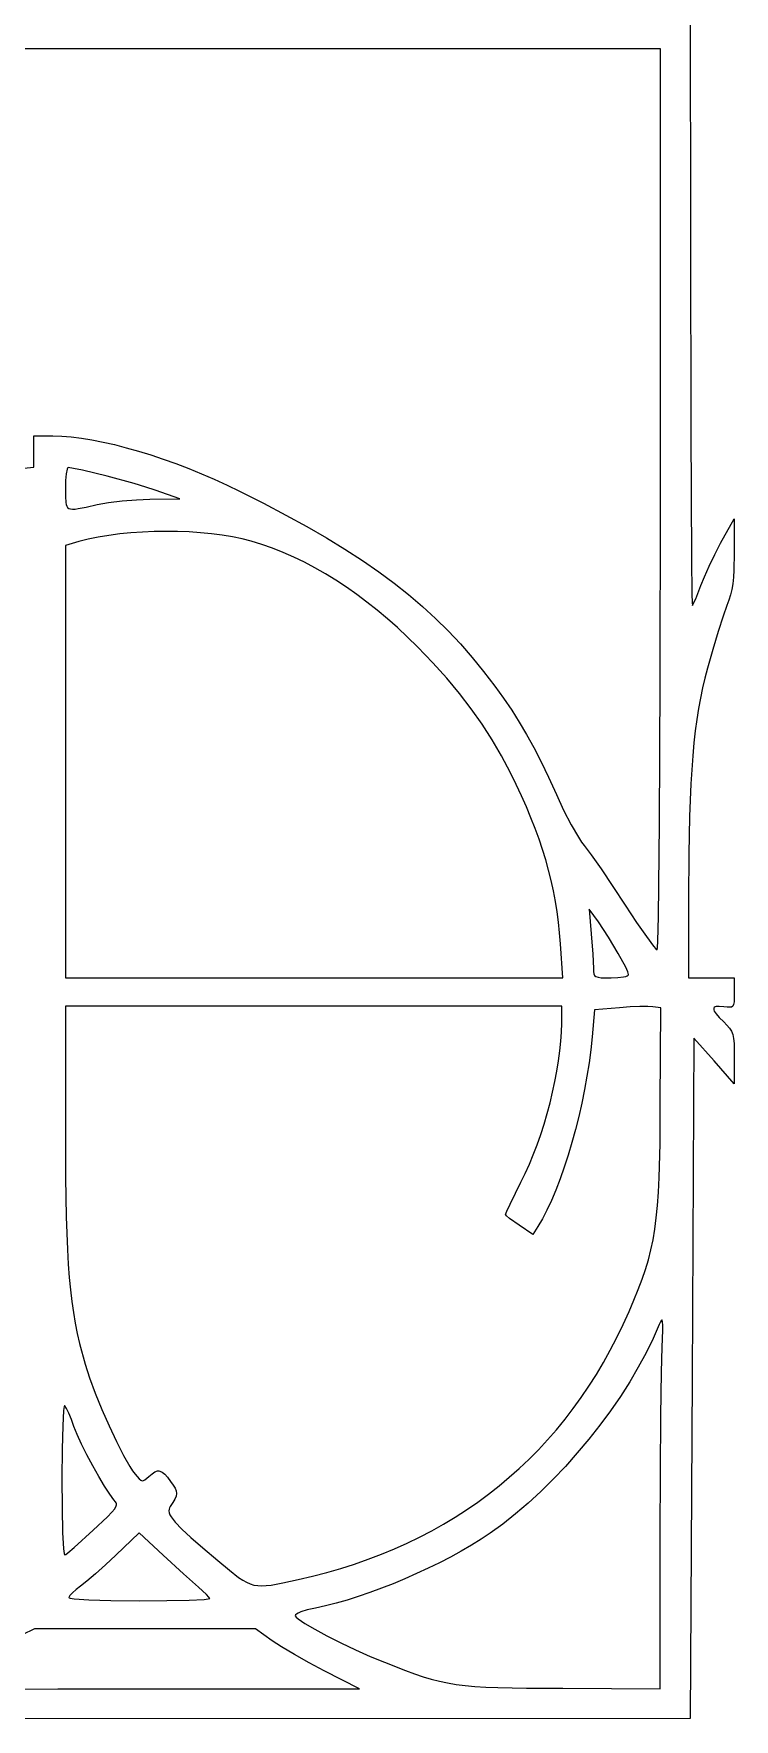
# Model space of a CAD drawing. Extents: x 0 to 2298, y -1775 to 396.
# Drawn here: x 1857 to 2298, y -1775 to -712 of the extents above; entities that cross this region are included whole.
import ezdxf

# ---------------------------------------------------------------- set-up
doc = ezdxf.new("R2010")
doc.units = 0

msp = doc.modelspace()

# ---------------------------------------------------------------- linework, layer by layer
at = {"layer": 'Layer 1'}
for p, q in [((2270.332734, -694.265508), (2270.447118, -841.810508)), ((2027.6363, -721.993734), (1804.0253, -721.993734)), ((2251.4693, -721.993734), (2027.6363, -721.993734)), ((2251.4693, -1005.943734), (2251.4693, -721.993734)), ((2270.447118, -841.810508), (2270.748677, -962.381758)), ((1856.6004, -975.773586), (1856.6004, -966.012806)), ((1856.6004, -966.012806), (1868.5795, -966.012806)), ((1868.5795, -966.012806), (1874.228354, -966.172413)), ((1874.228354, -966.172413), (1880.255782, -966.644951)), ((1880.255782, -966.644951), (1886.629614, -967.420996)), ((2270.748677, -962.381758), (2271.175019, -1043.563383)), ((1856.6004, -985.756206), (1856.6004, -975.773586)), ((1886.629614, -967.420996), (1893.317678, -968.491126)), ((1893.317678, -968.491126), (1900.287804, -969.845917)), ((1900.287804, -969.845917), (1907.507822, -971.475945)), ((1907.507822, -971.475945), (1914.945561, -973.371787)), ((1914.945561, -973.371787), (1922.56885, -975.524019)), ((1922.56885, -975.524019), (1930.345519, -977.923217)), ((1843.9557, -986.865386), (1856.6004, -985.756206)), ((1877.597569, -987.028653), (1877.039512, -989.888262)), ((1877.948088, -986.25006), (1877.597569, -987.028653)), ((1878.3428, -985.978398), (1877.948088, -986.25006)), ((1881.752663, -986.461054), (1878.3428, -985.978398)), ((1887.403419, -987.635219), (1881.752663, -986.461054)), ((1902.91115, -991.413363), (1887.403419, -987.635219)), ((1930.345519, -977.923217), (1938.243396, -980.559959)), ((1938.243396, -980.559959), (1946.230313, -983.424821)), ((1946.230313, -983.424821), (1954.274097, -986.508379)), ((1954.274097, -986.508379), (1962.342578, -989.801211)), ((1876.689427, -994.120488), (1876.56811, -999.288598)), ((1877.039512, -989.888262), (1876.689427, -994.120488)), ((1919.833081, -996.023399), (1902.91115, -991.413363)), ((1927.251587, -998.23743), (1919.833081, -996.023399)), ((1933.1363, -1000.175898), (1927.251587, -998.23743)), ((1962.342578, -989.801211), (1970.403586, -993.293891)), ((1970.403586, -993.293891), (1978.42495, -996.976997)), ((1978.42495, -996.976997), (1986.3745, -1000.841106)), ((1876.56811, -999.288598), (1876.57071, -1004.239601)), ((1876.57071, -1004.239601), (1876.755283, -1007.867395)), ((1876.755283, -1007.867395), (1876.998674, -1009.22652)), ((1876.998674, -1009.22652), (1877.386995, -1010.30456)), ((1889.688469, -1010.798512), (1896.53331, -1009.271218)), ((1896.5333, -1009.271174), (1903.635519, -1008.002549)), ((1896.53331, -1009.271218), (1896.5333, -1009.271174)), ((1903.635519, -1008.002549), (1912.255925, -1006.941895)), ((1912.255925, -1006.941895), (1921.333869, -1006.213996)), ((1921.333869, -1006.213996), (1929.8087, -1005.943634)), ((1929.8087, -1005.943634), (1948.6648, -1005.721798)), ((1948.6648, -1005.721798), (1933.1363, -1000.175898)), ((1986.3745, -1000.841106), (2001.402314, -1008.462874)), ((2001.402314, -1008.462874), (2015.495234, -1015.884794)), ((2251.312442, -1120.50079), (2251.46842, -1005.943306)), ((2251.46842, -1005.943306), (2251.4693, -1005.943734)), ((1877.386995, -1010.30456), (1877.95339, -1011.118088)), ((1877.95339, -1011.118088), (1878.731006, -1011.683676)), ((1878.731006, -1011.683676), (1879.752988, -1012.017895)), ((1879.752988, -1012.017895), (1881.05248, -1012.13732)), ((1881.05248, -1012.13732), (1882.662629, -1012.058521)), ((1882.662629, -1012.058521), (1884.61658, -1011.798072)), ((1884.61658, -1011.798072), (1889.688469, -1010.798512)), ((2015.495234, -1015.884794), (2028.711425, -1023.151385)), ((2289.410614, -1033.674508), (2298.062214, -1018.146008)), ((2298.062214, -1018.146008), (2298.062214, -1039.664108)), ((1897.249847, -1029.788821), (1890.934728, -1031.080084)), ((1903.880816, -1028.691231), (1897.249847, -1029.788821)), ((1910.772392, -1027.787964), (1903.880816, -1028.691231)), ((1917.869334, -1027.07967), (1910.772392, -1027.787964)), ((1925.1164, -1026.566999), (1917.869334, -1027.07967)), ((1932.458349, -1026.250601), (1925.1164, -1026.566999)), ((1939.839938, -1026.131126), (1932.458349, -1026.250601)), ((1947.205925, -1026.209223), (1939.839938, -1026.131126)), ((1954.50107, -1026.485543), (1947.205925, -1026.209223)), ((1961.67013, -1026.960736), (1954.50107, -1026.485543)), ((1968.657864, -1027.635451), (1961.67013, -1026.960736)), ((1975.40903, -1028.510338), (1968.657864, -1027.635451)), ((1981.868385, -1029.586048), (1975.40903, -1028.510338)), ((1987.980689, -1030.86323), (1981.868385, -1029.586048)), ((2028.711425, -1023.151385), (2041.109056, -1030.307165)), ((2041.109056, -1030.307165), (2052.746292, -1037.396654)), ((1884.9907, -1032.56437), (1876.56093, -1035.00457)), ((1876.56093, -1035.00457), (1876.56093, -1171.21157)), ((1890.934728, -1031.080084), (1884.9907, -1032.56437)), ((1993.6907, -1032.342534), (1987.980689, -1030.86323)), ((2000.423401, -1034.440121), (1993.6907, -1032.342534)), ((2007.143097, -1036.821719), (2000.423401, -1034.440121)), ((2013.847188, -1039.485378), (2007.143097, -1036.821719)), ((2020.533075, -1042.429148), (2013.847188, -1039.485378)), ((2052.746292, -1037.396654), (2063.681301, -1044.46437)), ((2282.284147, -1047.982919), (2285.816187, -1040.64154)), ((2285.816187, -1040.64154), (2289.410614, -1033.674508)), ((2298.062214, -1039.664108), (2297.833446, -1050.603392)), ((2027.198159, -1045.65108), (2020.533075, -1042.429148)), ((2033.839841, -1049.149224), (2027.198159, -1045.65108)), ((2040.455521, -1052.921629), (2033.839841, -1049.149224)), ((2063.681301, -1044.46437), (2073.972248, -1051.554831)), ((2073.972248, -1051.554831), (2083.6773, -1058.712556)), ((2271.175019, -1043.563383), (2271.415487, -1065.503125)), ((2279.20964, -1054.825168), (2282.284147, -1047.982919)), ((2297.833446, -1050.603392), (2297.524088, -1055.105967)), ((2047.0426, -1056.966347), (2040.455521, -1052.921629)), ((2053.598479, -1061.281426), (2047.0426, -1056.966347)), ((2060.120559, -1065.864918), (2053.598479, -1061.281426)), ((2083.6773, -1058.712556), (2092.854624, -1065.982064)), ((2273.743465, -1068.613701), (2276.987814, -1060.294808)), ((2276.987814, -1060.294808), (2279.20964, -1054.825168)), ((2297.063951, -1059.130208), (2296.437438, -1062.800899)), ((2297.524088, -1055.105967), (2297.063951, -1059.130208)), ((2066.606241, -1070.714872), (2060.120559, -1065.864918)), ((2073.052925, -1075.829339), (2066.606241, -1070.714872)), ((2092.854624, -1065.982064), (2101.562387, -1073.407874)), ((2271.415487, -1065.503125), (2271.539133, -1071.131236)), ((2271.539133, -1071.131236), (2271.663754, -1072.939508)), ((2271.663754, -1072.939508), (2272.464443, -1071.462912)), ((2272.464443, -1071.462912), (2273.743465, -1068.613701)), ((2293.403654, -1072.939508), (2291.060509, -1079.670839)), ((2294.622887, -1069.580765), (2293.403654, -1072.939508)), ((2295.628949, -1066.242824), (2294.622887, -1069.580765)), ((2296.437438, -1062.800899), (2295.628949, -1066.242824)), ((2079.458012, -1081.206368), (2073.052925, -1075.829339)), ((2085.818903, -1086.84401), (2079.458012, -1081.206368)), ((2101.562387, -1073.407874), (2109.858754, -1081.034503)), ((2109.858754, -1081.034503), (2117.801894, -1088.906472)), ((2291.060509, -1079.670839), (2287.968666, -1089.35536)), ((2092.132999, -1092.740316), (2085.818903, -1086.84401)), ((2098.3977, -1098.893334), (2092.132999, -1092.740316)), ((2117.801894, -1088.906472), (2125.449971, -1097.068297)), ((2287.968666, -1089.35536), (2284.544068, -1100.703656)), ((2108.029383, -1108.956968), (2098.3977, -1098.893334)), ((2125.449971, -1097.068297), (2132.861154, -1105.564499)), ((2284.544068, -1100.703656), (2281.202654, -1112.426308)), ((2116.844773, -1118.758042), (2108.029383, -1108.956968)), ((2132.861154, -1105.564499), (2140.093608, -1114.439596)), ((2140.093608, -1114.439596), (2147.2055, -1123.738106)), ((2281.202654, -1112.426308), (2279.571704, -1118.596009)), ((2124.921862, -1128.40834), (2116.844773, -1118.758042)), ((2147.2055, -1123.738106), (2152.704179, -1131.341607)), ((2250.886103, -1210.309681), (2251.312442, -1120.50079)), ((2278.085684, -1124.837851), (2276.738746, -1131.218776)), ((2279.571704, -1118.596009), (2278.085684, -1124.837851)), ((2132.338638, -1138.019647), (2124.921862, -1128.40834)), ((2152.704179, -1131.341607), (2157.794714, -1138.812533)), ((2276.738746, -1131.218776), (2275.525039, -1137.805724)), ((2139.17309, -1147.703745), (2132.338638, -1138.019647)), ((2157.794714, -1138.812533), (2162.588889, -1146.351054)), ((2162.588889, -1146.351054), (2167.198487, -1154.157344)), ((2274.438715, -1144.665635), (2273.473925, -1151.865451)), ((2275.525039, -1137.805724), (2274.438715, -1144.665635)), ((2145.503208, -1157.57242), (2139.17309, -1147.703745)), ((2151.406981, -1167.737455), (2145.503208, -1157.57242)), ((2167.198487, -1154.157344), (2171.735294, -1162.431572)), ((2273.473925, -1151.865451), (2272.624819, -1159.472111)), ((2156.9624, -1178.310634), (2151.406981, -1167.737455)), ((2171.735294, -1162.431572), (2176.311092, -1171.373911)), ((2271.885549, -1167.552558), (2270.713117, -1185.402572)), ((2272.624819, -1159.472111), (2271.885549, -1167.552558)), ((1876.56093, -1171.21157), (1876.56093, -1307.64057)), ((2160.579522, -1185.626457), (2156.9624, -1178.310634)), ((2176.311092, -1171.373911), (2181.037666, -1181.184532)), ((2163.948055, -1192.778834), (2160.579522, -1185.626457)), ((2181.037666, -1181.184532), (2186.0268, -1192.063606)), ((2270.713117, -1185.402572), (2269.909836, -1205.951017)), ((2167.074173, -1199.786289), (2163.948055, -1192.778834)), ((2169.96405, -1206.667343), (2167.074173, -1199.786289)), ((2186.0268, -1192.063606), (2190.543242, -1201.831323)), ((2172.623859, -1213.440518), (2169.96405, -1206.667343)), ((2190.543242, -1201.831323), (2195.371637, -1211.141494)), ((2195.371637, -1211.141494), (2199.908864, -1218.95427)), ((2250.251792, -1268.922884), (2250.886103, -1210.309681)), ((2269.909836, -1205.951017), (2269.428913, -1229.733421)), ((2175.059776, -1220.124335), (2172.623859, -1213.440518)), ((2177.277973, -1226.737317), (2175.059776, -1220.124335)), ((2199.908864, -1218.95427), (2201.879813, -1221.974184)), ((2201.879813, -1221.974184), (2203.5518, -1224.229806)), ((2179.284625, -1233.297984), (2177.277973, -1226.737317)), ((2203.5518, -1224.229806), (2207.822141, -1230.025269)), ((2207.822141, -1230.025269), (2214.089006, -1238.981892)), ((2269.428913, -1229.733421), (2269.223554, -1257.285308)), ((2181.085906, -1239.824859), (2179.284625, -1233.297984)), ((2182.68799, -1246.336464), (2181.085906, -1239.824859)), ((2214.089006, -1238.981892), (2221.520518, -1249.935048)), ((2184.097051, -1252.85132), (2182.68799, -1246.336464)), ((2185.319262, -1259.38795), (2184.097051, -1252.85132)), ((2221.520518, -1249.935048), (2229.2848, -1261.720106)), ((2186.360799, -1265.964874), (2185.319262, -1259.38795)), ((2212.4214, -1272.368734), (2206.65366, -1264.382634)), ((2206.65366, -1264.382634), (2207.98468, -1279.911134)), ((2229.2848, -1261.720106), (2236.494471, -1272.673254)), ((2269.223554, -1257.285308), (2269.223554, -1307.642108)), ((2187.227835, -1272.600615), (2186.360799, -1265.964874)), ((2187.926544, -1279.313694), (2187.227835, -1272.600615)), ((2218.771458, -1282.056745), (2212.4214, -1272.368734)), ((2236.494471, -1272.673254), (2242.705883, -1281.629894)), ((2249.876144, -1284.516386), (2250.251792, -1268.922884)), ((2188.4631, -1286.122634), (2187.926544, -1279.313694)), ((2207.98468, -1279.911134), (2208.899756, -1292.694446)), ((2224.955138, -1292.306272), (2218.771458, -1282.056745)), ((2242.705883, -1281.629894), (2247.253528, -1287.674939)), ((2249.677109, -1288.532287), (2249.876144, -1284.516386)), ((2190.01493, -1307.64057), (2188.46208, -1286.12247)), ((2188.46208, -1286.12247), (2188.4631, -1286.122634)), ((2208.899756, -1292.694446), (2209.3157, -1301.651034)), ((2229.641423, -1300.850429), (2224.955138, -1292.306272)), ((2247.253528, -1287.674939), (2248.695467, -1289.31965)), ((2248.695467, -1289.31965), (2249.4719, -1289.893306)), ((2249.4719, -1289.893306), (2249.677109, -1288.532287)), ((2209.3157, -1301.651034), (2209.355561, -1303.564371)), ((2209.355561, -1303.564371), (2209.551401, -1305.02017)), ((2209.551401, -1305.02017), (2210.017603, -1306.080823)), ((2210.017603, -1306.080823), (2210.868552, -1306.808722)), ((2210.868552, -1306.808722), (2212.218632, -1307.266257)), ((2224.761032, -1307.481159), (2228.282679, -1307.030555)), ((2228.282679, -1307.030555), (2229.627559, -1306.709066)), ((2229.627559, -1306.709066), (2230.639686, -1306.330385)), ((2231.007101, -1303.774594), (2229.641423, -1300.850429)), ((2230.639686, -1306.330385), (2231.277464, -1305.899711)), ((2231.4993, -1305.422334), (2231.007101, -1303.774594)), ((2231.277464, -1305.899711), (2231.4993, -1305.422244)), ((2231.4993, -1305.422244), (2231.4993, -1305.422334)), ((1876.56093, -1307.64057), (2033.39893, -1307.64057)), ((2033.39893, -1307.64057), (2190.01493, -1307.64057)), ((2212.218632, -1307.266257), (2214.182227, -1307.515822)), ((2214.182227, -1307.515822), (2220.4075, -1307.640604)), ((2220.4075, -1307.640604), (2224.761032, -1307.481159)), ((2269.223554, -1307.642108), (2283.642854, -1307.642108)), ((2283.642854, -1307.642108), (2298.062154, -1307.642108)), ((2298.062154, -1317.181058), (2297.926973, -1322.681899)), ((2298.062154, -1307.642108), (2298.062154, -1317.181058)), ((2032.957376, -1325.38724), (1876.563376, -1325.38724)), ((1876.563376, -1325.38724), (1876.563376, -1404.13904)), ((2189.351376, -1325.38724), (2032.957376, -1325.38724)), ((2189.351376, -1336.25724), (2189.351376, -1325.38724)), ((2209.982046, -1327.82721), (2208.429196, -1344.90861)), ((2225.732446, -1326.49619), (2209.982046, -1327.82721)), ((2232.363242, -1325.955465), (2225.732446, -1326.49619)), ((2238.51572, -1325.664305), (2232.363242, -1325.955465)), ((2243.54516, -1325.622711), (2238.51572, -1325.664305)), ((2246.806846, -1325.830682), (2243.54516, -1325.622711)), ((2251.687236, -1326.49619), (2246.806846, -1325.830682)), ((2251.4654, -1386.39189), (2251.687236, -1326.49619)), ((2285.183533, -1326.672396), (2285.084747, -1327.191403)), ((2285.084747, -1327.191403), (2285.183533, -1327.816996)), ((2285.479892, -1326.257699), (2285.183533, -1326.672396)), ((2285.183533, -1327.816996), (2285.479892, -1328.551448)), ((2285.973824, -1325.945038), (2285.479892, -1326.257699)), ((2286.665328, -1325.732138), (2285.973824, -1325.945038)), ((2288.641056, -1325.596524), (2286.665328, -1325.732138)), ((2291.407074, -1325.832658), (2288.641056, -1325.596524)), ((2293.540079, -1326.106922), (2291.407074, -1325.832658)), ((2295.160955, -1326.196611), (2293.540079, -1326.106922)), ((2296.339892, -1326.000339), (2295.160955, -1326.196611)), ((2297.14708, -1325.41672), (2296.339892, -1326.000339)), ((2297.652711, -1324.344369), (2297.14708, -1325.41672)), ((2297.926973, -1322.681899), (2297.652711, -1324.344369)), ((2189.223235, -1341.784862), (2189.351376, -1336.25724)), ((2285.479892, -1328.551448), (2286.665328, -1330.356033)), ((2286.665328, -1330.356033), (2288.641056, -1332.623353)), ((2288.641056, -1332.623353), (2291.407074, -1335.371608)), ((2291.407074, -1335.371608), (2293.476389, -1337.445254)), ((2293.476389, -1337.445254), (2295.067369, -1339.316128)), ((2188.231256, -1353.684979), (2188.846179, -1347.60819)), ((2188.846179, -1347.60819), (2189.223235, -1341.784862)), ((2208.429196, -1344.90861), (2207.594658, -1352.999935)), ((2272.550954, -1345.576108), (2271.441774, -1560.091108)), ((2285.417454, -1359.995408), (2272.550954, -1345.576108)), ((2295.067369, -1339.316128), (2296.242406, -1341.1974)), ((2296.242406, -1341.1974), (2297.063893, -1343.302242)), ((2297.063893, -1343.302242), (2297.594219, -1345.843823)), ((2297.594219, -1345.843823), (2297.895777, -1349.035314)), ((2297.895777, -1349.035314), (2298.062154, -1358.220708)), ((2186.332001, -1366.429968), (2187.389514, -1359.972987)), ((2187.389514, -1359.972987), (2188.231256, -1353.684979)), ((2207.594658, -1352.999935), (2206.515429, -1361.265113)), ((2298.062154, -1374.414708), (2285.417454, -1359.995408)), ((2298.062154, -1358.220708), (2298.062154, -1374.414708)), ((2185.069767, -1373.013679), (2186.332001, -1366.429968)), ((2205.206782, -1369.649225), (2203.68399, -1378.097355)), ((2206.515429, -1361.265113), (2205.206782, -1369.649225)), ((2181.975326, -1386.392315), (2183.613859, -1379.681876)), ((2183.613859, -1379.681876), (2185.069767, -1373.013679)), ((2203.68399, -1378.097355), (2201.962326, -1386.554587)), ((2180.165217, -1393.102751), (2181.975326, -1386.392315)), ((2201.962326, -1386.554587), (2200.057063, -1394.966004)), ((2251.263071, -1412.334644), (2251.4654, -1386.39189)), ((2176.074462, -1406.354641), (2178.194579, -1399.770941)), ((2178.194579, -1399.770941), (2180.165217, -1393.102751)), ((2200.057063, -1394.966004), (2197.983473, -1403.276688)), ((1876.563376, -1404.13904), (1876.678627, -1433.58779)), ((2171.429982, -1419.099592), (2173.815914, -1412.811606)), ((2173.815914, -1412.811606), (2176.074462, -1406.354641)), ((2195.75683, -1411.431722), (2193.392406, -1419.376191)), ((2197.983473, -1403.276688), (2195.75683, -1411.431722)), ((2250.720184, -1433.587631), (2251.263071, -1412.334644)), ((2168.927717, -1425.176356), (2171.429982, -1419.099592)), ((2193.392406, -1419.376191), (2190.905474, -1427.055177)), ((1876.678627, -1433.58779), (1877.069439, -1458.253226)), ((2163.618376, -1436.52724), (2166.320165, -1430.999653)), ((2166.320165, -1430.999653), (2168.927717, -1425.176356)), ((2188.311307, -1434.413764), (2185.625177, -1441.397033)), ((2190.905474, -1427.055177), (2188.311307, -1434.413764)), ((2250.273101, -1442.76417), (2250.720184, -1433.587631)), ((2156.741464, -1450.281094), (2163.618376, -1436.52724)), ((2185.625177, -1441.397033), (2182.862359, -1447.95007)), ((2249.683361, -1451.138716), (2250.273101, -1442.76417)), ((2153.857596, -1456.71434), (2154.634022, -1454.745546)), ((2154.634022, -1454.745546), (2156.741464, -1450.281094)), ((2180.038124, -1454.017956), (2177.167745, -1459.545775)), ((2182.862359, -1447.95007), (2180.038124, -1454.017956)), ((2248.931793, -1458.834754), (2249.683361, -1451.138716)), ((1877.069439, -1458.253226), (1877.803404, -1478.946416)), ((2154.038271, -1457.073525), (2153.857596, -1456.71434)), ((2154.554299, -1457.632882), (2154.038271, -1457.073525)), ((2156.436436, -1459.237729), (2154.554299, -1457.632882)), ((2162.509196, -1463.59126), (2156.436436, -1459.237729)), ((2171.160796, -1469.359), (2162.509196, -1463.59126)), ((2174.266496, -1464.47861), (2171.160796, -1469.359)), ((2177.167745, -1459.545775), (2174.266496, -1464.47861)), ((2246.866484, -1472.685233), (2247.999225, -1465.975765)), ((2247.999225, -1465.975765), (2248.931793, -1458.834754)), ((2245.514398, -1479.086642), (2246.866484, -1472.685233)), ((1877.803404, -1478.946416), (1878.32019, -1488.056877)), ((2242.075503, -1491.459212), (2243.923795, -1485.303474)), ((2243.923795, -1485.303474), (2245.514398, -1479.086642)), ((1878.32019, -1488.056877), (1878.948111, -1496.478428)), ((1878.948111, -1496.478428), (1879.695615, -1504.31245)), ((2237.529163, -1504.08134), (2239.95035, -1497.677339)), ((2239.95035, -1497.677339), (2242.075503, -1491.459212)), ((1879.695615, -1504.31245), (1880.571151, -1511.660328)), ((2234.79277, -1510.794695), (2237.529163, -1504.08134)), ((1880.571151, -1511.660328), (1881.583169, -1518.623445)), ((1881.583169, -1518.623445), (1882.740115, -1525.303185)), ((2227.987798, -1526.249216), (2231.722, -1517.94089)), ((2231.722, -1517.94089), (2234.79277, -1510.794695)), ((1882.740115, -1525.303185), (1884.050441, -1531.800931)), ((2224.064752, -1534.369637), (2227.987798, -1526.249216)), ((2250.79849, -1526.148348), (2246.960764, -1534.983502)), ((2251.611745, -1524.374536), (2250.79849, -1526.148348)), ((2252.230027, -1523.437801), (2251.611745, -1524.374536)), ((2252.470114, -1523.31096), (2252.230027, -1523.437801)), ((2252.666333, -1523.426534), (2252.470114, -1523.31096)), ((2252.57318, -1540.345848), (2253.013386, -1529.829432)), ((2252.933663, -1524.429123), (2252.666333, -1523.426534)), ((2253.045015, -1526.533959), (2252.933663, -1524.429123)), ((2253.013386, -1529.829432), (2253.045015, -1526.533959)), ((1884.050441, -1531.800931), (1885.522593, -1538.218067)), ((1885.522593, -1538.218067), (1888.986176, -1551.21604)), ((2219.953797, -1542.301421), (2224.064752, -1534.369637)), ((2246.960764, -1534.983502), (2242.54722, -1543.984052)), ((2252.119109, -1556.138087), (2252.57318, -1540.345848)), ((1888.986176, -1551.21604), (1891.74093, -1559.74025)), ((2211.171898, -1557.596159), (2215.655868, -1550.043839)), ((2215.655868, -1550.043839), (2219.953797, -1542.301421)), ((2242.54722, -1543.984052), (2237.600752, -1553.097032)), ((1891.74093, -1559.74025), (1895.34317, -1569.455104)), ((2206.502822, -1564.957648), (2211.171898, -1557.596159)), ((2237.600752, -1553.097032), (2232.164254, -1562.269476)), ((2251.769024, -1583.659736), (2252.119109, -1556.138087)), ((2271.441774, -1560.091108), (2270.332594, -1774.606108)), ((1895.34317, -1569.455104), (1899.538128, -1579.78348)), ((2196.613091, -1579.105215), (2201.649575, -1572.127578)), ((2201.649575, -1572.127578), (2206.502822, -1564.957648)), ((2226.280621, -1571.448419), (2219.992747, -1580.580893)), ((2232.164254, -1562.269476), (2226.280621, -1571.448419)), ((1875.465616, -1580.294092), (1874.897161, -1589.95437)), ((1875.786239, -1577.90112), (1875.465616, -1580.294092)), ((1875.9511, -1577.399226), (1875.786239, -1577.90112)), ((1876.11726, -1577.39289), (1875.9511, -1577.399226)), ((1877.205644, -1579.063597), (1876.11726, -1577.39289)), ((1878.668377, -1582.106901), (1877.205644, -1579.063597)), ((1880.297487, -1586.065275), (1878.668377, -1582.106901)), ((1899.538128, -1579.78348), (1904.07104, -1590.148253)), ((2191.394304, -1585.889829), (2196.613091, -1579.105215)), ((2219.992747, -1580.580893), (2213.343526, -1589.613933)), ((1874.897161, -1589.95437), (1874.495083, -1604.813932)), ((1881.885, -1590.48119), (1880.297487, -1586.065275)), ((1883.936121, -1595.493739), (1881.885, -1590.48119)), ((1904.07104, -1590.148253), (1908.687137, -1599.972299)), ((2180.413562, -1598.877064), (2185.99415, -1592.480689)), ((2185.99415, -1592.480689), (2191.394304, -1585.889829)), ((2213.343526, -1589.613933), (2206.375852, -1598.494573)), ((2251.543722, -1619.08419), (2251.769024, -1583.659736)), ((1886.772331, -1601.590334), (1883.936121, -1595.493739)), ((1890.159662, -1608.336837), (1886.772331, -1601.590334)), ((1908.687137, -1599.972299), (1913.131653, -1608.678495)), ((2174.653475, -1605.078222), (2180.413562, -1598.877064)), ((2206.375852, -1598.494573), (2199.132621, -1607.169846)), ((1874.495083, -1604.813932), (1874.34257, -1623.31299)), ((1893.864149, -1615.299107), (1890.159662, -1608.336837)), ((1913.131653, -1608.678495), (1917.149822, -1615.689716)), ((2162.598541, -1616.891964), (2168.714823, -1611.083432)), ((2168.714823, -1611.083432), (2174.653475, -1605.078222)), ((2199.132621, -1607.169846), (2191.656725, -1615.586787)), ((1874.34257, -1623.31299), (1874.463887, -1641.971482)), ((1897.651823, -1622.043007), (1893.864149, -1615.299107)), ((1901.288717, -1628.134397), (1897.651823, -1622.043007)), ((1917.149822, -1615.689716), (1918.919411, -1618.379361)), ((1918.919411, -1618.379361), (1920.486876, -1620.42884)), ((1920.486876, -1620.42884), (1923.05532, -1623.447887)), ((1923.05532, -1623.447887), (1924.023686, -1624.254208)), ((1924.023686, -1624.254208), (1924.895866, -1624.615991)), ((1924.895866, -1624.615991), (1925.757647, -1624.551433)), ((1925.757647, -1624.551433), (1926.694817, -1624.078732)), ((1926.694817, -1624.078732), (1929.138476, -1621.98169)), ((1929.138476, -1621.98169), (1931.212555, -1620.258996)), ((1931.212555, -1620.258996), (1933.003274, -1619.097824)), ((1933.003274, -1619.097824), (1934.601619, -1618.518971)), ((1934.601619, -1618.518971), (1935.357085, -1618.454413)), ((1935.357085, -1618.454413), (1936.098577, -1618.543234)), ((1936.098577, -1618.543234), (1937.585135, -1619.19141)), ((1937.585135, -1619.19141), (1939.15228, -1620.484297)), ((1939.15228, -1620.484297), (1940.890998, -1622.442691)), ((1940.890998, -1622.442691), (1942.892276, -1625.08739)), ((1942.892276, -1625.08739), (1944.493221, -1627.374641)), ((2149.836825, -1627.916065), (2156.305564, -1622.503085)), ((2156.305564, -1622.503085), (2162.598541, -1616.891964)), ((2183.99106, -1623.69243), (2176.17852, -1631.433807)), ((2191.656725, -1615.586787), (2183.99106, -1623.69243)), ((2251.464, -1658.584848), (2251.543722, -1619.08419)), ((1904.540865, -1633.139138), (1901.288717, -1628.134397)), ((1907.1743, -1636.62309), (1904.540865, -1633.139138)), ((1945.543908, -1636.22427), (1944.345041, -1638.332156)), ((1944.493221, -1627.374641), (1945.634029, -1629.326538)), ((1946.269641, -1634.391949), (1945.543908, -1636.22427)), ((1945.634029, -1629.326538), (1946.312102, -1631.065266)), ((1946.524839, -1632.713009), (1946.269641, -1634.391949)), ((1946.312102, -1631.065266), (1946.524839, -1632.713009)), ((2136.375802, -1638.144676), (2143.19326, -1633.130173)), ((2143.19326, -1633.130173), (2149.836825, -1627.916065)), ((2176.17852, -1631.433807), (2168.261998, -1638.757954)), ((1874.463887, -1641.971482), (1874.813972, -1657.281628)), ((1903.056505, -1647.416762), (1905.831192, -1644.512959)), ((1905.831192, -1644.512959), (1907.618013, -1642.279865)), ((1908.195111, -1637.889092), (1907.1743, -1636.62309)), ((1907.618013, -1642.279865), (1908.531351, -1640.545905)), ((1908.513791, -1638.505524), (1908.195111, -1637.889092)), ((1908.685589, -1639.139506), (1908.513791, -1638.505524)), ((1908.531351, -1640.545905), (1908.696208, -1639.812484)), ((1908.696208, -1639.812484), (1908.685589, -1639.139506)), ((1941.846354, -1642.678769), (1941.784288, -1643.705355)), ((1941.784288, -1643.705355), (1941.984136, -1644.834301)), ((1942.148887, -1641.730821), (1941.846354, -1642.678769)), ((1941.984136, -1644.834301), (1942.467345, -1646.08933)), ((1942.67044, -1640.83779), (1942.148887, -1641.730821)), ((1942.467345, -1646.08933), (1943.255362, -1647.494162)), ((1944.345041, -1638.332156), (1942.67044, -1640.83779)), ((2122.222947, -1647.571949), (2129.385386, -1642.958846)), ((2129.385386, -1642.958846), (2136.375802, -1638.144676)), ((2160.28439, -1645.611904), (2152.288589, -1651.942691)), ((2168.261998, -1638.757954), (2160.28439, -1645.611904)), ((1874.813972, -1657.281628), (1875.372029, -1667.642054)), ((1882.023641, -1666.848296), (1894.08596, -1655.92289)), ((1894.08596, -1655.92289), (1894.086, -1655.92279)), ((1894.086, -1655.92279), (1903.056505, -1647.416762)), ((1923.14685, -1657.47567), (1908.28385, -1671.67317)), ((1938.23165, -1671.67317), (1923.14685, -1657.47567)), ((1943.255362, -1647.494162), (1944.369634, -1649.07252)), ((1944.369634, -1649.07252), (1945.831609, -1650.848125)), ((1945.831609, -1650.848125), (1949.884453, -1655.085965)), ((1949.884453, -1655.085965), (1955.585472, -1660.397456)), ((2099.712835, -1660.19755), (2107.385737, -1656.192032)), ((2107.385737, -1656.192032), (2114.889419, -1651.983255)), ((2114.889419, -1651.983255), (2122.222947, -1647.571949)), ((2144.31749, -1657.697348), (2138.546183, -1661.518168)), ((2152.288589, -1651.942691), (2144.31749, -1657.697348)), ((1875.372029, -1667.642054), (1875.722547, -1670.465694)), ((1878.020197, -1670.210495), (1882.023641, -1666.848296)), ((1955.585472, -1660.397456), (1963.106242, -1666.972373)), ((1963.106242, -1666.972373), (1972.61834, -1675.00049)), ((2075.688152, -1670.987235), (2083.863108, -1667.595883)), ((2083.863108, -1667.595883), (2091.871647, -1663.999077)), ((2091.871647, -1663.999077), (2099.712835, -1660.19755)), ((2132.410277, -1665.314292), (2125.955915, -1669.066223)), ((2138.546183, -1661.518168), (2132.410277, -1665.314292)), ((2251.46489, -1658.584774), (2251.464, -1658.584848)), ((2251.46489, -1755.748974), (2251.46489, -1658.584774)), ((1875.722547, -1670.465694), (1875.914542, -1671.200796)), ((1875.914542, -1671.200796), (1876.11726, -1671.45139)), ((1876.11726, -1671.45139), (1876.77107, -1671.129901)), ((1876.77107, -1671.129901), (1878.020197, -1670.210495)), ((1901.791678, -1677.687007), (1895.445086, -1683.347295)), ((1908.28385, -1671.67317), (1901.791678, -1677.687007)), ((1950.904019, -1683.430505), (1938.23165, -1671.67317)), ((1972.61834, -1675.00049), (1979.914241, -1681.129136)), ((2050.174131, -1679.921263), (2058.842729, -1677.150656)), ((2058.842729, -1677.150656), (2067.347715, -1674.172404)), ((2067.347715, -1674.172404), (2075.688152, -1670.987235)), ((2112.276402, -1676.359516), (2105.14354, -1679.861884)), ((2119.229242, -1672.754464), (2112.276402, -1676.359516)), ((2125.955915, -1669.066223), (2119.229242, -1672.754464)), ((1889.971976, -1688.05092), (1886.10025, -1691.19477)), ((1895.445086, -1683.347295), (1889.971976, -1688.05092)), ((1960.41525, -1691.86027), (1950.904019, -1683.430505)), ((1979.914241, -1681.129136), (1985.730938, -1685.63821)), ((1985.730938, -1685.63821), (1988.272249, -1687.331713)), ((1988.272249, -1687.331713), (1990.668953, -1688.67589)), ((1990.668953, -1688.67589), (1992.996116, -1689.689262)), ((2006.216085, -1690.442338), (2013.644557, -1689.076217)), ((2013.644557, -1689.076217), (2023.19694, -1686.97959)), ((2023.196, -1686.97989), (2032.349832, -1684.836611)), ((2023.19694, -1686.97959), (2023.196, -1686.97989)), ((2032.349832, -1684.836611), (2041.342853, -1682.483491)), ((2041.342853, -1682.483491), (2050.174131, -1679.921263)), ((2083.126266, -1689.5579), (2075.734761, -1692.454553)), ((2090.522327, -1686.480573), (2083.126266, -1689.5579)), ((2097.8768, -1683.242068), (2090.522327, -1686.480573)), ((2105.14354, -1679.861884), (2097.8768, -1683.242068)), ((1878.930439, -1697.779224), (1878.77966, -1698.29352)), ((1878.77966, -1698.29352), (1878.992777, -1698.498729)), ((1879.36198, -1697.090753), (1878.930439, -1697.779224)), ((1878.992777, -1698.498729), (1879.621511, -1698.697764)), ((1880.942561, -1695.326464), (1879.36198, -1697.090753)), ((1879.621511, -1698.697764), (1882.062141, -1699.073412)), ((1883.27184, -1693.271015), (1880.942561, -1695.326464)), ((1882.062141, -1699.073412), (1891.23021, -1699.707722)), ((1886.10025, -1691.19477), (1883.27184, -1693.271015)), ((1891.23021, -1699.707722), (1905.264804, -1700.134062)), ((1905.264804, -1700.134062), (1923.14686, -1700.29004)), ((1923.14686, -1700.29004), (1940.373829, -1700.175656)), ((1940.373829, -1700.175656), (1954.48121, -1699.874097)), ((1954.48121, -1699.874097), (1964.013216, -1699.447755)), ((1965.378829, -1696.407907), (1960.41525, -1691.86027)), ((1964.013216, -1699.447755), (1966.60852, -1699.207287)), ((1966.935147, -1698.037014), (1965.378829, -1696.407907)), ((1966.60852, -1699.207287), (1967.51406, -1698.95902)), ((1967.514, -1698.95902), (1966.935147, -1698.037014)), ((1967.51406, -1698.95902), (1967.514, -1698.95902)), ((1992.996116, -1689.689262), (1995.328803, -1690.390353)), ((1995.328803, -1690.390353), (1997.742078, -1690.797683)), ((1997.742078, -1690.797683), (2000.311007, -1690.929776)), ((2000.311007, -1690.929776), (2003.110654, -1690.805154)), ((2003.110654, -1690.805154), (2006.216085, -1690.442338)), ((2054.049023, -1699.865489), (2047.137186, -1701.844469)), ((2061.149995, -1697.627845), (2054.049023, -1699.865489)), ((2068.393955, -1695.151034), (2061.149995, -1697.627845)), ((2075.734761, -1692.454553), (2068.393955, -1695.151034)), ((2021.536497, -1709.291581), (2021.42079, -1709.828838)), ((2021.42079, -1709.828838), (2021.982854, -1710.642689)), ((2022.179923, -1708.691932), (2021.536497, -1709.291581)), ((2021.982854, -1710.642689), (2023.213675, -1711.733077)), ((2023.296477, -1708.050688), (2022.179923, -1708.691932)), ((2024.831569, -1707.388647), (2023.296477, -1708.050688)), ((2028.939, -1706.08536), (2024.831569, -1707.388647)), ((2034.06549, -1704.948448), (2028.939, -1706.08536)), ((2040.460627, -1703.545288), (2034.06549, -1704.948448)), ((2047.137186, -1701.844469), (2040.460627, -1703.545288)), ((1857.0444, -1718.03648), (1827.762, -1732.23398)), ((1926.7009, -1718.03648), (1857.0444, -1718.03648)), ((1996.3574, -1718.03648), (1926.7009, -1718.03648)), ((2006.7837, -1725.5789), (1996.3574, -1718.03648)), ((2023.213675, -1711.733077), (2027.445024, -1714.622581)), ((2027.445024, -1714.622581), (2033.6417, -1718.255584)), ((2033.6417, -1718.255584), (2041.33057, -1722.390318)), ((2012.724708, -1729.336275), (2006.7837, -1725.5789)), ((2020.870237, -1734.175084), (2012.724708, -1729.336275)), ((2041.33057, -1722.390318), (2050.038499, -1726.785017)), ((2050.038499, -1726.785017), (2059.292351, -1731.197915)), ((2059.292351, -1731.197915), (2068.618993, -1735.387244)), ((2030.180423, -1739.429825), (2020.870237, -1734.175084)), ((2039.6154, -1744.435), (2030.180423, -1739.429825)), ((2068.618993, -1735.387244), (2077.54529, -1739.111238)), ((2077.54529, -1739.111238), (2090.77615, -1744.265885)), ((2061.799, -1755.7486), (2039.6154, -1744.435)), ((2090.77615, -1744.265885), (2096.548811, -1746.373487)), ((2096.548811, -1746.373487), (2101.950699, -1748.196104)), ((2101.950699, -1748.196104), (2107.125121, -1749.754857)), ((2107.125121, -1749.754857), (2112.215382, -1751.07087)), ((2112.215382, -1751.07087), (2117.364786, -1752.165265)), ((2117.364786, -1752.165265), (2122.71664, -1753.059163)), ((2122.71664, -1753.059163), (2128.414248, -1753.773687)), ((1826.597322, -1756.164584), (1871.761724, -1755.863025)), ((1871.761724, -1755.863025), (1925.36974, -1755.74864)), ((1925.36974, -1755.74864), (1925.37, -1755.7486)), ((1925.37, -1755.7486), (2061.799, -1755.7486)), ((2128.414248, -1753.773687), (2134.600917, -1754.329959)), ((2134.600917, -1754.329959), (2141.419951, -1754.749101)), ((2141.419951, -1754.749101), (2149.014656, -1755.052235)), ((2149.014656, -1755.052235), (2167.104299, -1755.394969)), ((2167.104299, -1755.394969), (2190.01629, -1755.527138)), ((2190.01629, -1755.527138), (2251.46489, -1755.748974)), ((2270.332594, -1774.606108), (1193.762594, -1775.04978))]:
    msp.add_line(p, q, dxfattribs=at)

doc.saveas('drawing.dxf')
